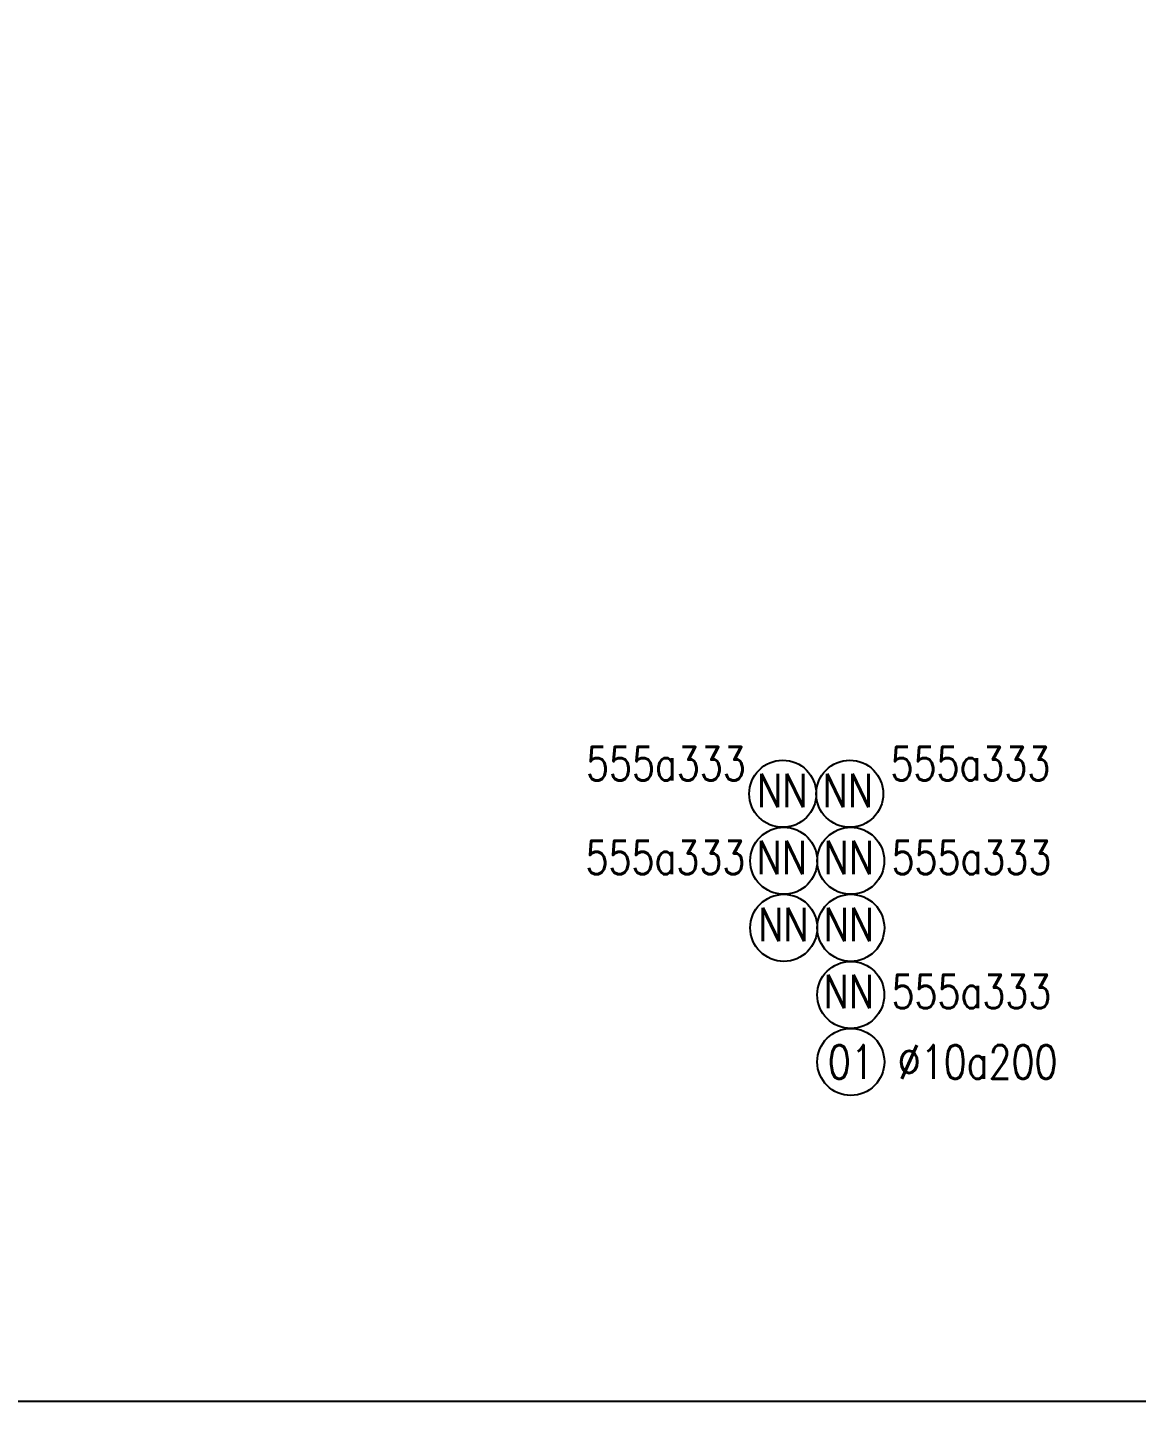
# Model space of a CAD drawing. Header units: millimetres. Extents: x -10345 to 59139, y 0 to 23011.
# Drawn here: x 2859 to 11130, y 0 to 10248 of the extents above; entities that cross this region are included whole.
import ezdxf
from ezdxf.enums import TextEntityAlignment as Align

# ---------------------------------------------------------------- set-up
doc = ezdxf.new("R2010")
doc.units = ezdxf.units.MM
doc.styles.add('Dce_Text', font='simplex.shx', dxfattribs={"width": 0.8, "bigfont": 'vtxt.shx'})

# ---------------------------------------------------------------- blocks, each defined once
blk = doc.blocks.new('Dce_KhtMcThepTangCuongLoai2')
at = {"color": 12}
blk.add_circle((2.5, 0), 2.5, dxfattribs=at)
at = {"style": 'Dce_Text', "width": 0.8}
blk.add_attdef('DKVAKC', text='', height=2.5, dxfattribs=at).set_placement((-0.37, -1), align=Align.RIGHT)
at = {"color": 3, "style": 'Dce_Text', "width": 0.8}
blk.add_attdef('SH', text='', height=2.5, dxfattribs=at).set_placement((2.36, -1), align=Align.CENTER)
blk = doc.blocks.new('Dce_KhtSHTTrai')
at = {"color": 12}
blk.add_circle((2.5, 0), 2.5, dxfattribs=at)
at = {"color": 3, "style": 'Dce_Text', "width": 0.8}
blk.add_attdef('SH', text='', height=2.5, dxfattribs=at).set_placement((2.47, -1), align=Align.CENTER)
blk = doc.blocks.new('Dce_KhtSHTPhai')
at = {"color": 12}
blk.add_circle((-2.5, 0), 2.5, dxfattribs=at)
at = {"color": 3, "style": 'Dce_Text', "width": 0.8}
blk.add_attdef('SH', text='', height=2.5, dxfattribs=at).set_placement((-2.64, -1), align=Align.CENTER)
blk = doc.blocks.new('Dce_KhtThepDai')
at = {"color": 1}
blk.add_circle((-6.6, -3.5), 2.5, dxfattribs=at)
at = {"color": 3, "style": 'Dce_Text', "width": 0.8}
blk.add_attdef('SH', text='', height=2.5, dxfattribs=at).set_placement((-6.74, -4.5), align=Align.CENTER)
at = {"color": 1, "style": 'Dce_Text', "width": 0.8}
blk.add_attdef('DKVAKC', (-3.56, -4.5), '', height=2.5, dxfattribs=at)
blk = doc.blocks.new('Dce_KhtThepDai2')
at = {"color": 1}
blk.add_circle((-7.6, -3.5), 2.5, dxfattribs=at)
at = {"color": 3, "style": 'Dce_Text', "width": 0.8}
blk.add_attdef('SH', text='', height=2.5, dxfattribs=at).set_placement((-7.74, -4.5), align=Align.CENTER)
at = {"color": 1, "style": 'Dce_Text', "width": 0.8}
blk.add_attdef('DKVAKC', (-4.56, -4.5), '', height=2.5, dxfattribs=at)
blk = doc.blocks.new('Dce_KhThepSan')
at = {"color": 117}
blk.add_circle((-2.5, -0.02), 2.5, dxfattribs=at)
at = {"color": 2, "style": 'Dce_Text', "width": 0.8}
blk.add_attdef('SH', text='', height=2.5, dxfattribs=at).set_placement((-2.5, -0.02), align=Align.MIDDLE_CENTER)
blk.add_attdef('DKVAKC', text='', height=2.5, dxfattribs=at).set_placement((1, -0.02), align=Align.MIDDLE_LEFT)
blk = doc.blocks.new('Dce_KhtMcThepChu')
at = {"color": 1}
blk.add_circle((-2.5, 0), 2.5, dxfattribs=at)
at = {"style": 'Dce_Text', "width": 0.8}
for tag, p in [('DKVAKC', (0.54, 1)), ('DKVAKC2', (2.54, -3.5))]:
    blk.add_attdef(tag, p, '', height=2.5, dxfattribs=at)
at = {"color": 3, "style": 'Dce_Text', "width": 0.8}
blk.add_attdef('SH', text='', height=2.5, dxfattribs=at).set_placement((-2.64, -1), align=Align.CENTER)
blk = doc.blocks.new('Dce_KhtMcThepTangCuong')
at = {"color": 1}
blk.add_circle((2.5, 0), 2.5, dxfattribs=at)
at = {"style": 'Dce_Text', "width": 0.8}
for tag, p in [('DKVAKC', (-0.25, 1)), ('DKVAKC2', (-2.25, -3.5))]:
    blk.add_attdef(tag, text='', height=2.5, dxfattribs=at).set_placement(p, align=Align.RIGHT)
at = {"color": 3, "style": 'Dce_Text', "width": 0.8}
blk.add_attdef('SH', text='', height=2.5, dxfattribs=at).set_placement((2.47, -1), align=Align.CENTER)
blk = doc.blocks.new('Block_ALL')
blk.add_lwpolyline([(0, 20917), (41958.1, 20917), (41958.1, 0), (0, 0)], close=True)
at = {"xscale": 100, "yscale": 100, "zscale": 100}
for name, p, values in [('Dce_KhtMcThepTangCuong', (8241.2, 4532.6), {'SH': 'NN', 'DKVAKC': '555a333'}), ('Dce_KhtMcThepChu', (9241.2, 4532.6), {'DKVAKC': '555a333', 'SH': 'NN'}), ('Dce_KhtMcThepTangCuongLoai2', (8249, 4032.7), {'DKVAKC': '555a333', 'SH': 'NN'}), ('Dce_KhtThepDai', (9658.8, 4382.7), {'SH': 'NN', 'DKVAKC': '555a333'}), ('Dce_KhtSHTTrai', (8249, 3532.7), {'SH': 'NN'}), ('Dce_KhtSHTPhai', (9249, 3532.7), {'SH': 'NN'}), ('Dce_KhtThepDai2', (9758.8, 3382.7), {'DKVAKC': '555a333', 'SH': 'NN'}), ('Dce_KhThepSan', (9249, 2534.8), {'DKVAKC': '%%C10a200', 'SH': '01'})]:
    blk.add_blockref(name, p, dxfattribs=at).add_auto_attribs(values)

msp = doc.modelspace()

# ---------------------------------------------------------------- block references
msp.add_blockref('Block_ALL', (0, 0))

doc.saveas('drawing.dxf')
